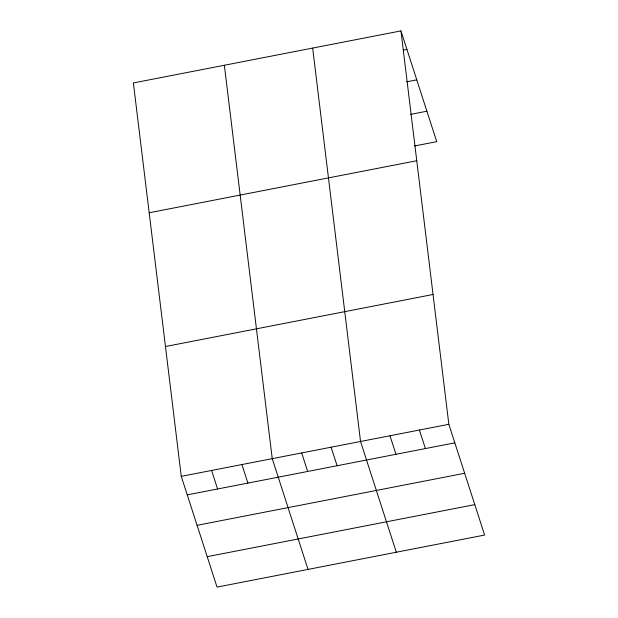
<?xml version="1.0" encoding="UTF-8"?>
<svg xmlns="http://www.w3.org/2000/svg" width="618" height="618" viewBox="0 0 618 618"><rect width="100%" height="100%" fill="white"/><g stroke="black" fill="none" stroke-linecap="round" stroke-linejoin="round"><path stroke-width="0.93" d="M400.958 30.9L133.38 82.943L181.267 476.347L217.042 587.1L484.62 535.057L448.846 424.311L400.958 30.9L436.733 141.653L414.655 145.941M403.268 50.151L406.945 49.432M406.659 81.831L416.779 79.861M410.344 114.438L426.899 111.217M149.185 212.762L416.764 160.726M165.469 346.52L433.04 294.485M181.267 476.347L448.846 424.311M187.254 494.879L454.833 442.843M197.08 525.315L464.659 473.272M207.208 556.671L474.786 504.628M419.413 430.035L425.4 448.568M389.981 435.76L395.96 454.292M396.316 552.237L360.541 441.484L312.662 48.073M331.109 447.208L337.096 465.74M301.677 452.932L307.664 471.464M308.019 569.41L272.244 458.656L224.357 65.245M241.916 464.551L247.903 483.083M211.595 470.452L217.582 488.985"/></g></svg>
